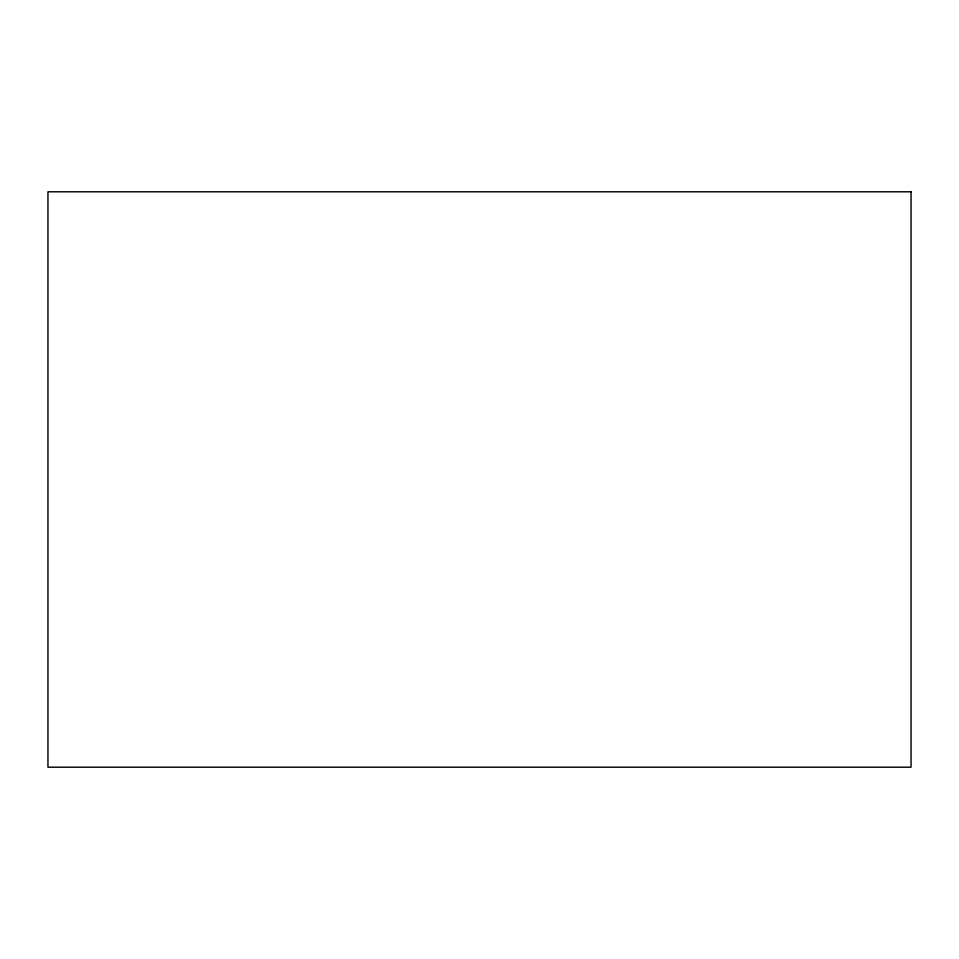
<?xml version="1.0" encoding="UTF-8"?>
<svg xmlns="http://www.w3.org/2000/svg" width="959" height="959" viewBox="0 0 959 959"><rect width="100%" height="100%" fill="white"/><g stroke="black" fill="none" stroke-linecap="round" stroke-linejoin="round"><path stroke-width="1.44" d="M911.05 191.8L47.95 191.8L47.95 767.2L911.05 767.2L911.05 191.8"/></g></svg>
